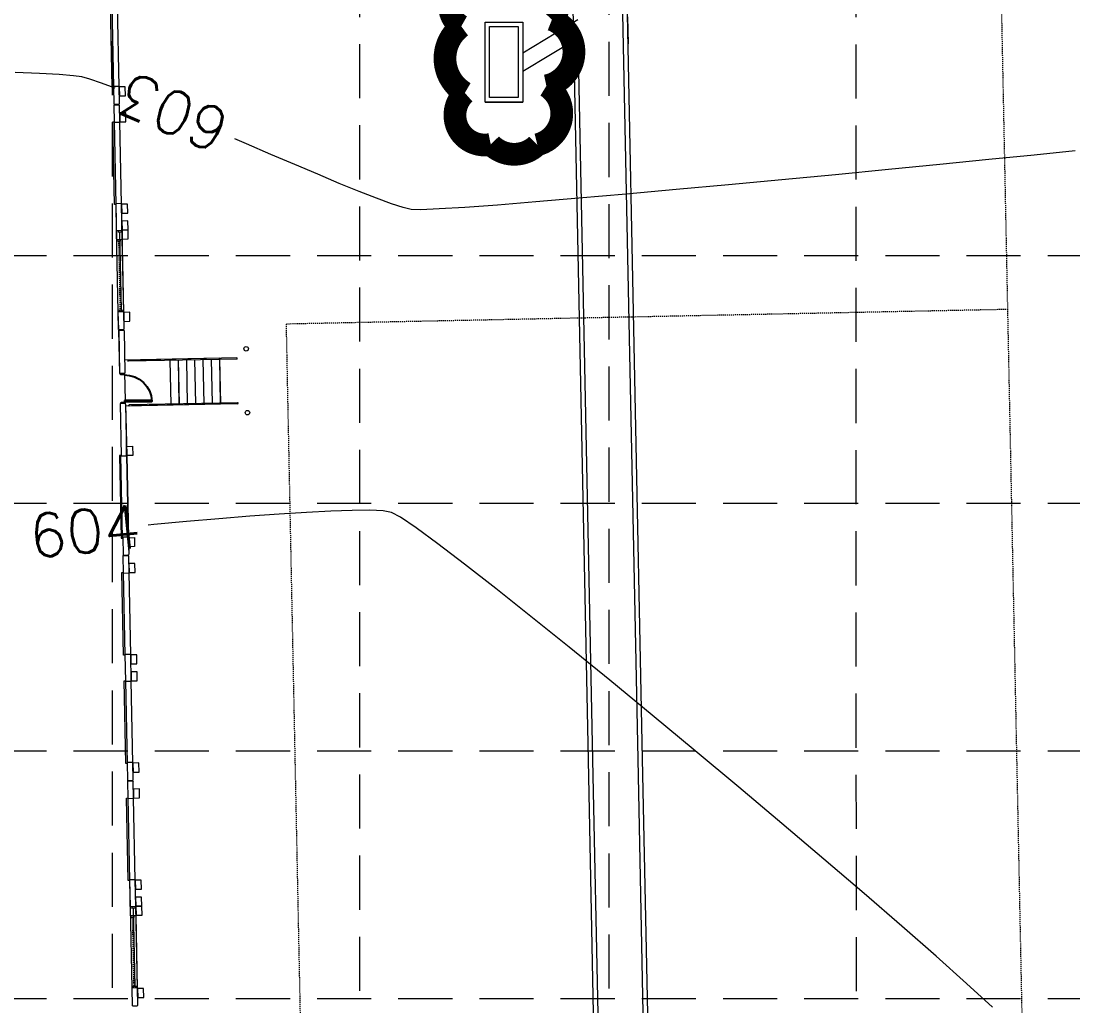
# Model space of a CAD drawing. Extents: x 2140663 to 2528301, y 336313 to 7007653.
# Drawn here: x 2528015.1 to 2528131.7, y 7007047.1 to 7007156.3 of the extents above; entities that cross this region are included whole.
import ezdxf

# ---------------------------------------------------------------- set-up
doc = ezdxf.new("R2010")
doc.units = 0
doc.header["$MEASUREMENT"] = 0
for name, pattern in [('HIDDEN', [0.375, 0.25, -0.125]), ('xdrc002ar$0$HIDDEN2', [0.1875, 0.125, -0.0625]), ('xdrc002pt$0$HIDDEN2', [0.1875, 0.125, -0.0625])]:
    doc.linetypes.add(name, pattern=pattern)
for name, color, linetype in [('1 EXISTING CONTOURS', 43, 'Continuous'), ('GRID', 254, 'HIDDEN'), ('LEGEND', 7, 'Continuous'), ('xdrc002ar$0$BASE1$0$ADO', 8, 'Continuous'), ('xdrc002ar$0$BASE1$0$AFL', 1, 'Continuous'), ('xdrc002ar$0$BASE1$0$AFLHR', 7, 'Continuous'), ('xdrc002ar$0$BASE1$0$AFLST', 1, 'Continuous'), ('xdrc002ar$0$BASE1$0$awa', 7, 'Continuous'), ('xdrc002ar$0$WINDOWS', 8, 'Continuous'), ('xdrc002ar$0$XR3$0$BASE1$0$ADO', 3, 'Continuous'), ('xdrc002ar$0$XR3$0$BASE1$0$AFL', 1, 'Continuous'), ('xdrc002ar$0$XR3$0$BASE1$0$AFLHR', 2, 'Continuous'), ('xdrc002ar$0$XR3$0$BASE1$0$AFLST', 2, 'Continuous'), ('xdrc002ar$0$XR3$0$BASE1$0$awa', 4, 'Continuous'), ('xdrc002ar$0$XR3$0$WINDOWS', 2, 'Continuous'), ('xdrc002pt$0$V-ESMT-ACCS-N', 2, 'xdrc002pt$0$HIDDEN2'), ('xdrc002pt$0$V-ESMT-STRM-N', 2, 'xdrc002pt$0$HIDDEN2'), ('xdrc002STM$0$C-STRM-INLET-N', 5, 'Continuous'), ('xdrc002STM$0$C-STRM-PIPE-N', 5, 'Continuous')]:
    doc.layers.add(name, color=color, linetype=linetype)
doc.styles.add('L200', font='simplex', dxfattribs={"height": 12})

# ---------------------------------------------------------------- blocks, each defined once
blk = doc.blocks.new('xdrc002ar$0$XR3$0$A$C228123AE')
at = {"layer": 'xdrc002ar$0$XR3$0$BASE1$0$ADO', "lineweight": 0}
for points in [[(22.61683327611536, 15.75429074559361), (22.61683327611536, 17.50429074559361), (132.6168332761154, 17.50429074559361), (132.6168332761154, 15.75429074559361)], [(166.6168332761154, 15.75429074559361), (166.6168332761154, 17.50429074559361), (276.6168332761154, 17.50429074559361), (276.6168332761154, 15.75429074559361)]]:
    blk.add_lwpolyline(points, close=True, dxfattribs=at)
at = {"layer": 'xdrc002ar$0$XR3$0$BASE1$0$AFL', "lineweight": 0}
for p, q in [((22.86683327844366, 8.004440076649189), (132.3668332770467, 8.004440076649189)), ((166.866833277978, 8.004440076649189), (276.366833276581, 8.004440076649189))]:
    blk.add_line(p, q, dxfattribs=at)
for points in [[(10.86683327844366, 8.004440078511834), (10.86683327844366, 0.004440078511834145), (22.86683327844366, 0.004440078511834145), (22.86683327844366, 8.004440078511834)], [(132.3668332770467, 8.004440078511834), (132.3668332770467, 0.004440078511834145), (144.3668332770467, 0.004440078511834145), (144.3668332770467, 8.004440078511834)], [(154.866833277978, 8.004440077580512), (154.866833277978, 0.00444007758051157), (166.866833277978, 0.00444007758051157), (166.866833277978, 8.004440077580512)], [(276.366833276581, 8.004440077580512), (276.366833276581, 0.00444007758051157), (288.366833276581, 0.00444007758051157), (288.366833276581, 8.004440077580512)]]:
    blk.add_lwpolyline(points, close=True, dxfattribs=at)
at = {"layer": 'xdrc002ar$0$XR3$0$BASE1$0$awa', "lineweight": 0}
for p, q in [((-0.008166723418980837, 15.25444007758051), (23.61683327611536, 15.25444007664919)), ((-0.008166723418980837, 15.25444007758051), (-0.008166723418980837, 8.754440076649189)), ((23.61683327658102, 8.754440076649189), (23.61683327611536, 15.25444007664919)), ((131.6168332770467, 8.754440078511834), (131.616833276581, 15.25444007851183)), ((131.6168332761154, 15.25444007758051), (167.6168332756497, 15.25444007571787)), ((167.616833276581, 8.754440076649189), (167.6168332756497, 15.25444007851183)), ((275.616833276581, 8.754440077580512), (275.6168332756497, 15.25444007758051)), ((275.6168332761154, 15.25444007664919), (299.241833276581, 15.25444007758051)), ((299.241833276581, 15.25444007758051), (299.241833276581, 8.754440077580512)), ((0.7418332765810192, 8.004440076649189), (-0.008166723418980837, 8.754440076649189)), ((0.7418332765810192, 8.004440076649189), (22.86683327658102, 8.004440076649189)), ((23.61683327658102, 8.754440076649189), (22.86683327658102, 8.004440076649189)), ((131.6168332770467, 8.754440078511834), (132.3668332770467, 8.004440078511834)), ((132.3668332770467, 8.004440078511834), (166.866833277978, 8.004440076649189)), ((166.866833276581, 8.004440076649189), (167.616833276581, 8.754440076649189)), ((276.366833276581, 8.004440077580512), (275.616833276581, 8.754440077580512)), ((276.366833276581, 8.004440077580512), (298.491833276581, 8.004440077580512)), ((299.241833276581, 8.754440077580512), (298.491833276581, 8.004440077580512))]:
    blk.add_line(p, q, dxfattribs=at)
blk = doc.blocks.new('xdrc002ar$0$XR3$0$A$C65600574')
at = {"layer": 'xdrc002ar$0$XR3$0$BASE1$0$awa', "lineweight": 0}
blk.add_line((107.9999999990687, -6.499690967611969), (107.9999999897555, -1.999690865166485), dxfattribs=at)
at = {"layer": 'xdrc002ar$0$XR3$0$WINDOWS', "linetype": 'Continuous', "lineweight": 0}
for p, q in [((9.313225746154785e-09, -1.999690865166485), (2.000000009313226, -1.999690867960453)), ((4.656612873077393e-09, -6.499690865166485), (2.000000004656613, -6.499690867960453)), ((2.000000004656613, -6.49969086702913), (2.000000009313226, -1.999690867960453)), ((2.000000007916242, -4.248930997215211), (105.9999999920838, -4.248931059613824)), ((107.9999999897555, -1.999690865166485), (105.9999999897555, -1.999690867960453)), ((105.9999999944121, -6.49969086702913), (105.9999999897555, -1.999690867960453)), ((107.9999999944121, -6.499690865166485), (105.9999999944121, -6.499690867960453))]:
    blk.add_line(p, q, dxfattribs=at)
blk = doc.blocks.new('xdrc002ar$0$XR3$0$BASE1$0$36D')
at = {"layer": 'xdrc002ar$0$XR3$0$BASE1$0$ADO'}
blk.add_lwpolyline([(-1.75, 1.000444171950221e-11), (0, 1.000444171950221e-11), (0, -35.99999999999), (-1.75, -35.99999999999)], close=True, dxfattribs=at)
blk.add_arc((0, 1.000444171950221e-11), 36, 180, 270, dxfattribs=at)
blk = doc.blocks.new('xdrc002ar$0$BASE1$0$36D')
at = {"layer": 'xdrc002ar$0$BASE1$0$ADO'}
blk.add_lwpolyline([(-1.75, 1.000444171950221e-11), (0, 1.000444171950221e-11), (0, -35.99999999999), (-1.75, -35.99999999999)], close=True, dxfattribs=at)
blk.add_arc((0, 1.000444171950221e-11), 36, 180, 270, dxfattribs=at)
blk = doc.blocks.new('A$C211968B4')
at = {"layer": 'LEGEND', "color": 170, "ltscale": 100, "const_width": 1.261430802800306}
blk.add_lwpolyline([(4.032914736308157, 6.67986492626369, 0.5205670505517462), (4.032914736308157, 6.67986492626369, 0.7651954600696135), (1.179535842966288, 5.243441569618881, 0.4178788784126488), (1.161860283929855, 2.658978256396949, 0.6649002420699669), (4.422610547859222, 2.161206842400134, 0.744833174426672), (8.10029117250815, 1.852431412786245, 0.9756416855879776), (10.39131185039878, 4.219029118306935, 0.5205670505517462), (9.820843972731382, 7.070041866973042, 0.5205670505517462), (7.729127584490925, 6.879974124021828, 0.5402640007904789), (4.032914736308157, 6.67986492626369)], format="xyb", close=True, dxfattribs=at)

msp = doc.modelspace()

# ---------------------------------------------------------------- linework, layer by layer
at = {"layer": '1 EXISTING CONTOURS', "color": 43, "lineweight": 0}
for points, elevation in [([(2528017.180258248, 7007150.51618966), (2528014.484763984, 7007150.631999234)], 603), ([(2528019.357973919, 7007150.398688738), (2528017.180258248, 7007150.51618966)], 603), ([(2528022.765214846, 7007149.914735445), (2528021.876076948, 7007150.162765416)], 603), ([(2528024.056055474, 7007149.461463761), (2528022.765214846, 7007149.914735445)], 603), ([(2528042.817382982, 7007141.556984701), (2528040.120929257, 7007142.719071261)], 603), ([(2528127.444244659, 7007141.4811234), (2528122.401208166, 7007140.97326002)], 603), ([(2528105.40766081, 7007139.305270089), (2528099.460960198, 7007138.736731184)], 603), ([(2528087.755011774, 7007137.644903795), (2528082.199340641, 7007137.142969912)], 603), ([(2528057.4717162, 7007135.658960869), (2528056.182030446, 7007136.080462134)], 603), ([(2528059.440222361, 7007135.419753986), (2528058.359545238, 7007135.446937375)], 603), ([(2528067.942999638, 7007135.941215132), (2528064.3337379, 7007135.677570167)], 603), ([(2528040.48394295, 7007101.421680774), (2528037.042848556, 7007101.142059755)], 604), ([(2528051.843748921, 7007102.079408476), (2528049.482594938, 7007102.000853283)], 604), ([(2528053.78727809, 7007102.086743114), (2528051.843748921, 7007102.079408476)], 604), ([(2528057.190715067, 7007101.315208014), (2528056.185238445, 7007101.854224175)], 604), ([(2528064.294037438, 7007096.114023076), (2528061.323098934, 7007098.38036768)], 604), ([(2528067.764161162, 7007093.401381896), (2528064.294037438, 7007096.114023076)], 604), ([(2528071.655485735, 7007090.307183925), (2528067.764161162, 7007093.401381896)], 604), ([(2528085.076820846, 7007079.382647113), (2528080.389799947, 7007083.233076748)], 604), ([(2528122.818736016, 7007046.980660361), (2528119.955782146, 7007049.603836581)], 604)]:
    msp.add_lwpolyline(points, dxfattribs=dict(at, elevation=elevation))
at = {"layer": '1 EXISTING CONTOURS', "color": 43, "lineweight": 0, "extrusion": (-0.07415565784939031, -0.9972466788156902, 0), "elevation": -7175324.401600935}
msp.add_lwpolyline([(2001440.654582767, 603.0000000000007), (2001439.061256884, 603.0000000000007)], dxfattribs=at)
at = {"layer": '1 EXISTING CONTOURS', "color": 43, "lineweight": 0, "extrusion": (-0.1257414765851822, -0.9920630428889983, 0), "elevation": -7269411.915990759}
msp.add_lwpolyline([(1626867.666750627, 603.0000000000003), (1626866.730152807, 603.0000000000003)], dxfattribs=at)
at = {"layer": '1 EXISTING CONTOURS', "color": 43, "lineweight": 0, "extrusion": (-0.359440133212734, -0.9331681470324692, 0), "elevation": -7447521.982407277}
msp.add_lwpolyline([(-159577.6138977692, 603), (-159579.2118272777, 603)], dxfattribs=at)
at = {"layer": '1 EXISTING CONTOURS', "color": 43, "lineweight": 0, "extrusion": (-0.3963767849380634, -0.9180879284481223, 0), "elevation": -7435229.55862085}
msp.add_lwpolyline([(-456505.5849299436, 603.0000000000007), (-456507.0102076996, 603.0000000000007)], dxfattribs=at)
at = {"layer": '1 EXISTING CONTOURS', "color": 43, "lineweight": 0, "extrusion": (0.3939141477640997, 0.9191472374931469, 0), "elevation": 7436426.63674649}
msp.add_lwpolyline([(436565.7438969165, 603.0000000000007), (436568.6228200751, 603.0000000000007)], dxfattribs=at)
at = {"layer": '1 EXISTING CONTOURS', "color": 43, "lineweight": 0, "extrusion": (0.09893757948807516, -0.995093641505683, 0), "elevation": -6722635.116599875}
msp.add_lwpolyline([(3208988.093416386, 603), (3208982.645049714, 603)], dxfattribs=at)
at = {"layer": '1 EXISTING CONTOURS', "color": 43, "lineweight": 0, "extrusion": (0.1016053447357244, -0.9948247855382045, 0), "elevation": -6714006.76068612}
msp.add_lwpolyline([(3227011.454720621, 603), (3227006.868335479, 603)], dxfattribs=at)
at = {"layer": '1 EXISTING CONTOURS', "color": 43, "lineweight": 0, "extrusion": (-0.3905882658362148, -0.9205654819680448, 0), "elevation": -7437956.494216101}
msp.add_lwpolyline([(-409672.6703951885, 603.0000000000007), (-409675.4356871694, 603.0000000000007)], dxfattribs=at)
at = {"layer": '1 EXISTING CONTOURS', "color": 43, "lineweight": 0, "extrusion": (0.09648972233090419, -0.9953339808750153, 0), "elevation": -6730507.670451822}
msp.add_lwpolyline([(3192432.046379441, 603.0000000000003), (3192426.145378163, 603.0000000000003)], dxfattribs=at)
at = {"layer": '1 EXISTING CONTOURS', "color": 43, "lineweight": 0, "extrusion": (0.0977244520811232, -0.9952135104918162, 0), "elevation": -6726541.983415316}
msp.add_lwpolyline([(3200785.133763779, 603), (3200779.407911816, 603)], dxfattribs=at)
at = {"layer": '1 EXISTING CONTOURS', "color": 43, "lineweight": 0, "extrusion": (0.3853843666488197, 0.922756137851539, 0), "elevation": 7440151.018263359}
msp.add_lwpolyline([(367667.545054059, 603.0000000000007), (367670.1404179474, 603.0000000000007)], dxfattribs=at)
at = {"layer": '1 EXISTING CONTOURS', "color": 43, "lineweight": 0, "extrusion": (0.09370563960633098, -0.9955999463167767, 0), "elevation": -6739409.773146081}
msp.add_lwpolyline([(3173584.10475114, 603.0000000000007), (3173578.160450105, 603.0000000000007)], dxfattribs=at)
at = {"layer": '1 EXISTING CONTOURS', "color": 43, "lineweight": 0, "extrusion": (-0.3775122843468071, -0.9260045762129124, 0), "elevation": -7443012.254414638}
msp.add_lwpolyline([(-304292.1901736949, 603), (-304294.5594072393, 603)], dxfattribs=at)
at = {"layer": '1 EXISTING CONTOURS', "color": 43, "lineweight": 0, "extrusion": (0.09201145726427949, -0.9957579483650151, 0), "elevation": -6744799.966770054}
msp.add_lwpolyline([(3162106.234635617, 603.0000000000003), (3162100.422176231, 603.0000000000003)], dxfattribs=at)
at = {"layer": '1 EXISTING CONTOURS', "color": 43, "lineweight": 0, "extrusion": (-0.3654368730063218, -0.9308361251301764, 0), "elevation": -7446340.30675472}
msp.add_lwpolyline([(-207461.6262920927, 603), (-207463.7133745924, 603)], dxfattribs=at)
at = {"layer": '1 EXISTING CONTOURS', "color": 43, "lineweight": 0, "extrusion": (-0.3458876737225299, -0.9382759280546511, 0), "elevation": -7449050.580743214}
msp.add_lwpolyline([(-51667.73795933975, 603), (-51669.48725286173, 603)], dxfattribs=at)
at = {"layer": '1 EXISTING CONTOURS', "color": 43, "lineweight": 0, "extrusion": (0.08414274717224787, -0.9964537109661981, 0), "elevation": -6769568.010652109}
msp.add_lwpolyline([(3108711.41638015, 603.0000000000007), (3108706.613303938, 603.0000000000007)], dxfattribs=at)
at = {"layer": '1 EXISTING CONTOURS', "color": 43, "lineweight": 0, "extrusion": (0.08744607903935955, -0.9961692543241044, 0), "elevation": -6759223.706837533}
msp.add_lwpolyline([(3131144.427830988, 603.0000000000007), (3131139.185999571, 603.0000000000007)], dxfattribs=at)
at = {"layer": '1 EXISTING CONTOURS', "color": 43, "lineweight": 0, "extrusion": (-0.232279469223607, -0.9726490878920309, 0), "elevation": -7402699.955121029}
msp.add_lwpolyline([(831299.9551569645, 603.0000000000007), (831299.0423621545, 603.0000000000007)], dxfattribs=at)
at = {"layer": '1 EXISTING CONTOURS', "color": 43, "lineweight": 0, "extrusion": (0.03968412809935803, -0.9992122747329487, 0), "elevation": -6901291.887465621}
msp.add_lwpolyline([(2804142.110455417, 603), (2804140.083531757, 603)], dxfattribs=at)
at = {"layer": '1 EXISTING CONTOURS', "color": 43, "lineweight": 0, "extrusion": (0.06172580463148541, -0.9980931444722962, 0), "elevation": -6837727.277009893}
msp.add_lwpolyline([(2955764.768148728, 603.0000000000003), (2955761.894480519, 603.0000000000003)], dxfattribs=at)
at = {"layer": '1 EXISTING CONTOURS', "color": 43, "lineweight": 0, "extrusion": (0.07959354793602103, -0.9968274008708611, 0), "elevation": -6783687.210823615}
msp.add_lwpolyline([(3077774.469345026, 603), (3077770.207276596, 603)], dxfattribs=at)
at = {"layer": '1 EXISTING CONTOURS', "color": 43, "lineweight": 0, "extrusion": (0.07401416411649524, -0.9972571902524127, 0), "elevation": -6800771.472327359}
msp.add_lwpolyline([(3039734.573124931, 604.0000000000007), (3039731.304466505, 604.0000000000007)], dxfattribs=at)
at = {"layer": '1 EXISTING CONTOURS', "color": 43, "lineweight": 0, "extrusion": (0.06473181486334345, -0.9979026967317496, 0), "elevation": -6828760.786808268}
msp.add_lwpolyline([(2976327.102429065, 604.0000000000003), (2976324.076847546, 604.0000000000003)], dxfattribs=at)
at = {"layer": '1 EXISTING CONTOURS', "color": 43, "lineweight": 0, "extrusion": (0.05191830823209229, -0.9986513351867695, 0), "elevation": -6866399.71667867}
msp.add_lwpolyline([(2888436.872705668, 604), (2888434.149309808, 604)], dxfattribs=at)
at = {"layer": '1 EXISTING CONTOURS', "color": 43, "lineweight": 0, "extrusion": (-0.04920754095558415, -0.9987885751815069, 0), "elevation": -7123012.819644925}
msp.add_lwpolyline([(2180190.445891926, 604.0000000000007), (2180188.977264325, 604.0000000000007)], dxfattribs=at)
at = {"layer": '1 EXISTING CONTOURS', "color": 43, "lineweight": 0, "extrusion": (-0.1696138158351251, -0.9855106054618835, 0), "elevation": -7334366.447113435}
msp.add_lwpolyline([(1302924.898315657, 604), (1302923.95351417, 604)], dxfattribs=at)
at = {"layer": '1 EXISTING CONTOURS', "color": 43, "lineweight": 0, "extrusion": (0.09388713203088804, -0.9955828476018531, 0), "elevation": -6738799.599913689}
msp.add_lwpolyline([(3174739.729656615, 604), (3174739.072380445, 604)], dxfattribs=at)
at = {"layer": '1 EXISTING CONTOURS', "color": 43, "lineweight": 0, "extrusion": (0.0905797128972773, -0.995889208502355, 0), "elevation": -6749307.555838868}
msp.add_lwpolyline([(3152342.442582714, 604.0000000000007), (3152338.800883155, 604.0000000000007)], dxfattribs=at)
at = {"layer": '1 EXISTING CONTOURS', "color": 43, "lineweight": 0, "extrusion": (0.08637129261283205, -0.9962630173866681, 0), "elevation": -6762565.89975807}
msp.add_lwpolyline([(3123802.195482125, 604), (3123798.618675875, 604)], dxfattribs=at)
at = {"layer": '1 EXISTING CONTOURS', "color": 43, "lineweight": 0, "extrusion": (-0.5614224365157059, -0.8275293636945873, 0), "elevation": -7217890.120379901}
msp.add_lwpolyline([(-1841900.233909818, 604.0000000000003), (-1841902.334880525, 604.0000000000003)], dxfattribs=at)
at = {"layer": '1 EXISTING CONTOURS', "color": 43, "lineweight": 0, "extrusion": (-0.5913368716092572, -0.806424642651362, 0), "elevation": -7145632.681448629}
msp.add_lwpolyline([(-2104864.686224129, 604.0000000000007), (-2104867.654596854, 604.0000000000007)], dxfattribs=at)
at = {"layer": '1 EXISTING CONTOURS', "color": 43, "lineweight": 0, "extrusion": (-0.6273135784501997, -0.7787667650150494, 0), "elevation": -7042782.72747521}
msp.add_lwpolyline([(-2426859.272758543, 604), (-2426864.710254392, 604)], dxfattribs=at)
at = {"layer": '1 EXISTING CONTOURS', "color": 43, "lineweight": 0, "extrusion": (-0.6313217930020637, -0.7755209821021345, 0), "elevation": -7030172.315128936}
msp.add_lwpolyline([(-2463144.963689908, 604.0000000000003), (-2463150.765948343, 604.0000000000003)], dxfattribs=at)
at = {"layer": '1 EXISTING CONTOURS', "color": 43, "lineweight": 0, "extrusion": (-0.6379191511463541, -0.7701033415073039, 0), "elevation": -7008889.133014796}
msp.add_lwpolyline([(-2523057.13841415, 604), (-2523063.366518883, 604)], dxfattribs=at)
at = {"layer": '1 EXISTING CONTOURS', "color": 43, "lineweight": 0, "extrusion": (-0.6409269032399737, -0.7676019181211167, 0), "elevation": -6998965.338325086}
msp.add_lwpolyline([(-2550450.218128997, 604), (-2550456.507278553, 604)], dxfattribs=at)
at = {"layer": '1 EXISTING CONTOURS', "color": 43, "lineweight": 0, "extrusion": (-0.6439501180816991, -0.7650674776923706, 0), "elevation": -6988849.306756066}
msp.add_lwpolyline([(-2578035.156799046, 604.0000000000007), (-2578041.405735288, 604.0000000000007)], dxfattribs=at)
at = {"layer": '1 EXISTING CONTOURS', "color": 43, "lineweight": 0, "extrusion": (-0.6471386424276953, -0.7623723351990415, 0), "elevation": -6978025.168520652}
msp.add_lwpolyline([(-2607184.842521071, 604), (-2607190.949993667, 604)], dxfattribs=at)
at = {"layer": '1 EXISTING CONTOURS', "color": 43, "lineweight": 0, "extrusion": (-0.6506674593940563, -0.7593627968801763, 0), "elevation": -6965858.359482383}
msp.add_lwpolyline([(-2639514.048238377, 604.0000000000003), (-2639519.913016123, 604.0000000000003)], dxfattribs=at)
at = {"layer": '1 EXISTING CONTOURS', "color": 43, "lineweight": 0, "extrusion": (0.6547713632744373, 0.7558270052305189, 0), "elevation": 6951457.971365792}
msp.add_lwpolyline([(2677203.691623851, 604), (2677209.212510928, 604)], dxfattribs=at)
at = {"layer": '1 EXISTING CONTOURS', "color": 43, "lineweight": 0, "extrusion": (0.6598045611980508, 0.7514372502226967, 0), "elevation": 6933423.204239743}
msp.add_lwpolyline([(2723564.310992806, 604), (2723569.386856013, 604)], dxfattribs=at)
at = {"layer": '1 EXISTING CONTOURS', "color": 43, "lineweight": 0, "extrusion": (-0.6663612832453067, -0.7456290231688062, 0), "elevation": -6909300.809337099}
msp.add_lwpolyline([(-2784186.952692656, 604), (-2784191.48251293, 604)], dxfattribs=at)
at = {"layer": 'GRID', "color": 253, "linetype": 'HIDDEN', "lineweight": 0, "ltscale": 24}
for p, q in [((2528080.45980197, 7006032.041801908), (2528080.250281271, 7007625.178615601)), ((2528107.768453324, 7006031.75605775), (2528107.707753342, 7007625.178615601)), ((2528025.314863435, 7006032.117452909), (2528025.21406728, 7007624.562990395)), ((2528052.75125109, 7006031.787906426), (2528052.67153935, 7007624.562990395)), ((2527228.947377252, 7007130.328493137), (2528272.331315909, 7007130.328493137)), ((2527228.947377252, 7007102.871021064), (2528272.331315909, 7007102.871021064)), ((2527228.947377252, 7007075.413548996), (2528272.331315909, 7007075.413548996)), ((2527228.947377252, 7007047.956076927), (2528272.331315909, 7007047.956076927))]:
    msp.add_line(p, q, dxfattribs=at)
at = {"layer": 'xdrc002ar$0$BASE1$0$ADO', "lineweight": 0}
for points in [[(2528025.356999649, 7007148.99918468), (2528025.211196415, 7007148.996224689), (2528025.025139897, 7007158.160999359), (2528025.170943131, 7007158.16395935)], [(2528026.635714547, 7007086.012232579), (2528026.489911313, 7007086.009272588), (2528026.303854795, 7007095.174047258), (2528026.449658029, 7007095.177007249)], [(2528026.879279443, 7007074.014709376), (2528026.733476209, 7007074.011749385), (2528026.547419691, 7007083.176524054), (2528026.693222925, 7007083.179484045)]]:
    msp.add_lwpolyline(points, close=True, dxfattribs=at)
at = {"layer": 'xdrc002ar$0$BASE1$0$ADO', "color": 7, "lineweight": 0}
for points in [[(2528025.620860745, 7007136.001912129), (2528025.475057513, 7007135.998952139), (2528025.289000985, 7007145.163726742), (2528025.434804216, 7007145.166686732)], [(2528026.147236566, 7007117.258010183), (2528026.542988196, 7007117.266044443), (2528026.546371042, 7007117.099412176), (2528026.150619411, 7007117.091377917)], [(2528026.211510639, 7007114.091997138), (2528026.607262269, 7007114.100031397), (2528026.610645115, 7007113.933399132), (2528026.214893485, 7007113.925364872)], [(2528026.185796024, 7007108.174323789), (2528026.039992792, 7007108.171363799), (2528026.226049321, 7007099.006589197), (2528026.371852553, 7007099.009549187)], [(2528027.143141436, 7007061.01739265), (2528026.997338204, 7007061.014432659), (2528026.811281675, 7007070.179207263), (2528026.957084907, 7007070.182167253)]]:
    msp.add_lwpolyline(points, close=True, dxfattribs=at)
at = {"layer": 'xdrc002ar$0$BASE1$0$AFL', "color": 7, "lineweight": 0}
for p, q in [((2528026.002264385, 7007149.033121988), (2528025.817053578, 7007158.15623859)), ((2528026.727146645, 7007146.172290952), (2528026.060617583, 7007146.158759568)), ((2528026.060617583, 7007146.158759568), (2528026.080914659, 7007145.158965974)), ((2528026.747443721, 7007145.172497358), (2528026.727146645, 7007146.172290952)), ((2528026.080914659, 7007145.158965974), (2528026.747443721, 7007145.172497358)), ((2528026.266125476, 7007136.035849437), (2528026.080914659, 7007145.158965974)), ((2528026.932654538, 7007136.049380821), (2528026.266125476, 7007136.035849437)), ((2528026.266125476, 7007136.035849437), (2528026.286422553, 7007135.036055845)), ((2528026.952951614, 7007135.049587229), (2528026.932654538, 7007136.049380821)), ((2528026.286422553, 7007135.036055845), (2528026.952951614, 7007135.049587229)), ((2528026.991008631, 7007133.174974241), (2528026.32447957, 7007133.161442858)), ((2528026.32447957, 7007133.161442858), (2528026.344776646, 7007132.161649264)), ((2528027.011305708, 7007132.175180648), (2528026.991008631, 7007133.174974241)), ((2528026.344776646, 7007132.161649264), (2528027.011305708, 7007132.175180648)), ((2528026.509690387, 7007124.038326321), (2528026.344776646, 7007132.161649264)), ((2528027.176219449, 7007124.051857705), (2528026.509690387, 7007124.038326321)), ((2528026.509690387, 7007124.038326321), (2528026.529987463, 7007123.038532728)), ((2528027.196516525, 7007123.052064112), (2528027.176219449, 7007124.051857705)), ((2528026.529987463, 7007123.038532728), (2528027.196516525, 7007123.052064112)), ((2528026.811609391, 7007109.166396624), (2528027.478138452, 7007109.179928008)), ((2528026.831906467, 7007108.166603031), (2528026.811609391, 7007109.166396624)), ((2528027.478138452, 7007109.179928008), (2528027.498435528, 7007108.180134415)), ((2528027.498435528, 7007108.180134415), (2528026.831906467, 7007108.166603031)), ((2528026.831906467, 7007108.166603031), (2528027.017117284, 7007099.043486496)), ((2528027.017117284, 7007099.043486496), (2528027.683646346, 7007099.057017879)), ((2528027.03741436, 7007098.043692902), (2528027.017117284, 7007099.043486496)), ((2528027.683646346, 7007099.057017879), (2528027.703943422, 7007098.057224286)), ((2528027.703943422, 7007098.057224286), (2528027.03741436, 7007098.043692902)), ((2528027.280979283, 7007086.046169887), (2528027.095768476, 7007095.169286489)), ((2528027.524544179, 7007074.048646684), (2528027.339333373, 7007083.171763286)), ((2528028.249427336, 7007071.187771472), (2528027.582898274, 7007071.174240089)), ((2528027.582898274, 7007071.174240089), (2528027.60319535, 7007070.174446496)), ((2528028.269724412, 7007070.18797788), (2528028.249427336, 7007071.187771472)), ((2528027.60319535, 7007070.174446496), (2528028.269724412, 7007070.18797788)), ((2528027.788406167, 7007061.051329958), (2528027.60319535, 7007070.174446496)), ((2528028.454935229, 7007061.064861342), (2528027.788406167, 7007061.051329958)), ((2528027.788406167, 7007061.051329958), (2528027.808703243, 7007060.051536365)), ((2528028.475232305, 7007060.065067749), (2528028.454935229, 7007061.064861342)), ((2528027.808703243, 7007060.051536365), (2528028.475232305, 7007060.065067749)), ((2528028.513289322, 7007058.190454763), (2528027.84676026, 7007058.176923379)), ((2528027.84676026, 7007058.176923379), (2528027.867057336, 7007057.177129786)), ((2528028.533586398, 7007057.19066117), (2528028.513289322, 7007058.190454763)), ((2528027.867057336, 7007057.177129786), (2528028.533586398, 7007057.19066117)), ((2528028.69850014, 7007049.067338225), (2528028.031971078, 7007049.053806841)), ((2528028.031971078, 7007049.053806841), (2528028.052268154, 7007048.054013249)), ((2528028.718797216, 7007048.067544633), (2528028.69850014, 7007049.067338225)), ((2528028.052268154, 7007048.054013249), (2528028.718797216, 7007048.067544633))]:
    msp.add_line(p, q, dxfattribs=at)
for points in [[(2528026.022561459, 7007148.033328388), (2528026.689090526, 7007148.046859771), (2528026.668793452, 7007149.046653371), (2528026.002264385, 7007149.033121988)], [(2528027.095768476, 7007095.169286489), (2528027.762297543, 7007095.182817873), (2528027.742000469, 7007096.182611473), (2528027.075471402, 7007096.16908009)], [(2528027.301276357, 7007085.046376287), (2528027.967805424, 7007085.05990767), (2528027.94750835, 7007086.05970127), (2528027.280979283, 7007086.046169887)], [(2528027.339333372, 7007083.171763286), (2528028.005862439, 7007083.185294669), (2528027.985565364, 7007084.185088269), (2528027.319036298, 7007084.171556886)], [(2528027.544841254, 7007073.048853084), (2528028.211370321, 7007073.062384467), (2528028.191073246, 7007074.062178067), (2528027.524544179, 7007074.048646684)]]:
    msp.add_lwpolyline(points, close=True, dxfattribs=at)
at = {"layer": 'xdrc002ar$0$BASE1$0$AFLHR', "color": 7, "lineweight": 0}
for p, q in [((2528037.115366186, 7007118.939310341), (2528026.617533459, 7007118.726191045)), ((2528039.034174375, 7007118.85323887), (2528027.012649185, 7007118.609186688)), ((2528039.03163724, 7007118.97821307), (2528027.262977135, 7007118.739294368)), ((2528037.218542988, 7007113.857026242), (2528026.720710262, 7007113.643906945)), ((2528039.132276908, 7007114.020903171), (2528027.110748766, 7007113.776850928)), ((2528039.134814043, 7007113.895928971), (2528027.366153937, 7007113.657010269))]:
    msp.add_line(p, q, dxfattribs=at)
for centre, start, end in [((2528039.032905807, 7007118.915725971), 271.1630171137709, 91.16301711377088), ((2528027.011380618, 7007118.671673788), 91.16301711377088, 271.1630171137709), ((2528027.112020286, 7007113.714363888), 91.16301711377088, 271.1630171137709), ((2528039.133545475, 7007113.958416072), 271.1630171137709, 91.16301711377088)]:
    msp.add_arc(centre, 0.06249997500000001, start, end, dxfattribs=at)
at = {"layer": 'xdrc002ar$0$BASE1$0$AFLST', "color": 7, "lineweight": 0}
for p, q in [((2528037.117903321, 7007118.814336142), (2528037.216005854, 7007113.982000442)), ((2528031.619038559, 7007118.702702224), (2528031.717141093, 7007113.870366525)), ((2528032.53551602, 7007118.721307877), (2528032.633618553, 7007113.888972177)), ((2528033.451993479, 7007118.73991353), (2528033.550096013, 7007113.90757783)), ((2528034.36847094, 7007118.758519183), (2528034.466573473, 7007113.926183484)), ((2528035.2849484, 7007118.777124835), (2528035.383050933, 7007113.944789136)), ((2528036.20142586, 7007118.795730488), (2528036.299528394, 7007113.963394789)), ((2528026.708447445, 7007114.247948908), (2528026.645864794, 7007117.33064582)), ((2528026.716058848, 7007113.873026311), (2528026.711407436, 7007114.102145677))]:
    msp.add_line(p, q, dxfattribs=at)
for centre in [(2528040.076314954, 7007119.999627), (2528040.220085908, 7007112.917755715)]:
    msp.add_circle(centre, 0.2499999000000001, dxfattribs=at)
at = {"layer": 'xdrc002ar$0$BASE1$0$awa', "lineweight": 0}
for p, q in [((2528025.938508717, 7007149.094340521), (2528025.396953851, 7007149.083346272)), ((2528025.436913717, 7007147.115002622), (2528025.396953851, 7007149.083346272)), ((2528025.938508717, 7007149.094340521), (2528026.002264385, 7007149.033121988)), ((2528026.039687116, 7007147.189752538), (2528026.002264385, 7007149.033121988)), ((2528025.436913717, 7007147.115002622), (2528025.978468583, 7007147.12599687)), ((2528026.039687116, 7007147.189752538), (2528025.978468583, 7007147.12599687)), ((2528026.453035211, 7007097.062880225), (2528026.994590078, 7007097.073874474)), ((2528026.492995076, 7007095.094536574), (2528026.453035211, 7007097.062880225)), ((2528026.994590078, 7007097.073874474), (2528027.058345745, 7007097.01265594)), ((2528027.095768476, 7007095.169286489), (2528027.058345745, 7007097.01265594)), ((2528027.034549943, 7007095.105530823), (2528026.492995076, 7007095.094536574)), ((2528027.095768476, 7007095.169286489), (2528027.034549943, 7007095.105530823)), ((2528027.217223615, 7007086.10738842), (2528026.675668749, 7007086.096394171)), ((2528026.736559973, 7007083.09701337), (2528026.675668749, 7007086.096394171)), ((2528027.280979283, 7007086.046169887), (2528027.217223615, 7007086.10738842)), ((2528027.339333372, 7007083.171763286), (2528027.280979283, 7007086.046169887)), ((2528027.278114839, 7007083.108007619), (2528026.736559973, 7007083.09701337)), ((2528027.278114839, 7007083.108007619), (2528027.339333372, 7007083.171763286)), ((2528027.460788512, 7007074.109865217), (2528026.919233645, 7007074.098870968)), ((2528026.959193511, 7007072.130527318), (2528026.919233645, 7007074.098870968)), ((2528027.460788512, 7007074.109865217), (2528027.524544179, 7007074.048646684)), ((2528027.56196691, 7007072.205277233), (2528027.524544179, 7007074.048646684)), ((2528027.56196691, 7007072.205277233), (2528027.500748378, 7007072.141521566)), ((2528026.959193511, 7007072.130527318), (2528027.500748378, 7007072.141521566))]:
    msp.add_line(p, q, dxfattribs=at)
at = {"layer": 'xdrc002ar$0$BASE1$0$awa', "color": 7, "lineweight": 0}
for p, q in [((2528025.438181396, 7007147.052559694), (2528025.979736259, 7007147.063553943)), ((2528025.478141264, 7007145.084216058), (2528025.438181396, 7007147.052559694)), ((2528025.979736259, 7007147.063553943), (2528026.043491926, 7007147.002335412)), ((2528026.080914659, 7007145.158965974), (2528026.043491926, 7007147.002335412)), ((2528026.019696127, 7007145.095210307), (2528025.478141264, 7007145.084216058)), ((2528026.080914659, 7007145.158965974), (2528026.019696127, 7007145.095210307)), ((2528026.20236981, 7007136.097067971), (2528025.660814947, 7007136.086073721)), ((2528025.74200325, 7007132.086899349), (2528025.660814947, 7007136.086073721)), ((2528026.266125476, 7007136.035849437), (2528026.20236981, 7007136.097067971)), ((2528026.344776646, 7007132.161649264), (2528026.266125476, 7007136.035849437)), ((2528026.283558114, 7007132.097893598), (2528025.74200325, 7007132.086899349)), ((2528026.283532366, 7007132.097893076), (2528025.90860976, 7007132.09028167)), ((2528026.283558114, 7007132.097893598), (2528026.344776646, 7007132.161649264)), ((2528026.44593472, 7007124.099544854), (2528025.904379858, 7007124.088550605)), ((2528025.944339726, 7007122.120206968), (2528025.904379858, 7007124.088550605)), ((2528026.44593472, 7007124.099544854), (2528026.509690387, 7007124.038326321)), ((2528026.547113121, 7007122.194956884), (2528026.509690387, 7007124.038326321)), ((2528025.944339726, 7007122.120206968), (2528026.485894589, 7007122.131201217)), ((2528025.945608293, 7007122.057719869), (2528026.487163156, 7007122.068714118)), ((2528025.945608293, 7007122.057719869), (2528026.0430914, 7007117.255895904)), ((2528026.547113121, 7007122.194956884), (2528026.485894589, 7007122.131201217)), ((2528026.550918823, 7007122.007495585), (2528026.487163156, 7007122.068714118)), ((2528026.550918823, 7007122.007495586), (2528026.645864794, 7007117.33064582)), ((2528026.584646262, 7007117.266890154), (2528026.0430914, 7007117.255895904)), ((2528026.645864794, 7007117.33064582), (2528026.584646262, 7007117.266890154)), ((2528026.652303182, 7007113.934244843), (2528026.110748319, 7007113.923250594)), ((2528026.110748319, 7007113.923250594), (2528026.229133071, 7007108.091853116)), ((2528026.716058848, 7007113.873026311), (2528026.652303182, 7007113.934244843)), ((2528026.716058848, 7007113.873026312), (2528026.831906467, 7007108.166603031)), ((2528026.770687934, 7007108.102847366), (2528026.229133071, 7007108.091853116)), ((2528026.831906467, 7007108.166603031), (2528026.770687934, 7007108.102847366)), ((2528026.953361617, 7007099.104705027), (2528026.411806754, 7007099.093710778)), ((2528026.411806754, 7007099.093710778), (2528026.451766623, 7007097.125367141)), ((2528027.017117284, 7007099.043486496), (2528026.953361617, 7007099.104705027)), ((2528027.017117284, 7007099.043486496), (2528027.054540018, 7007097.200117058)), ((2528026.451766623, 7007097.125367141), (2528026.993321485, 7007097.13636139)), ((2528026.993321485, 7007097.13636139), (2528027.054540018, 7007097.200117058)), ((2528026.960462087, 7007072.068040214), (2528027.502016949, 7007072.079034464)), ((2528027.000421955, 7007070.099696579), (2528026.960462087, 7007072.068040214)), ((2528027.502016949, 7007072.079034464), (2528027.565772616, 7007072.017815934)), ((2528027.60319535, 7007070.174446496), (2528027.565772616, 7007072.017815934)), ((2528027.541976818, 7007070.110690828), (2528027.000421955, 7007070.099696579)), ((2528027.60319535, 7007070.174446496), (2528027.541976818, 7007070.110690828)), ((2528027.724650501, 7007061.112548491), (2528027.183095638, 7007061.101554242)), ((2528027.264283941, 7007057.10237987), (2528027.183095638, 7007061.101554242)), ((2528027.788406167, 7007061.051329958), (2528027.724650501, 7007061.112548491)), ((2528027.867057336, 7007057.177129786), (2528027.788406167, 7007061.051329958)), ((2528027.805838804, 7007057.11337412), (2528027.264283941, 7007057.10237987)), ((2528027.805813056, 7007057.113373596), (2528027.430890451, 7007057.105762191)), ((2528027.805838804, 7007057.11337412), (2528027.867057336, 7007057.177129786)), ((2528027.968215411, 7007049.115025375), (2528027.426660548, 7007049.104031125)), ((2528027.466620416, 7007047.135687489), (2528027.426660548, 7007049.104031125)), ((2528027.968215411, 7007049.115025375), (2528028.031971078, 7007049.053806841)), ((2528028.069393812, 7007047.210437405), (2528028.031971078, 7007049.053806841)), ((2528027.466620416, 7007047.135687489), (2528028.008175279, 7007047.146681739)), ((2528028.069393812, 7007047.210437405), (2528028.008175279, 7007047.146681739))]:
    msp.add_line(p, q, dxfattribs=at)
at = {"layer": 'xdrc002ar$0$WINDOWS', "color": 7, "linetype": 'Continuous', "lineweight": 0}
for p, q in [((2528025.741965021, 7007132.086898976), (2528025.745347867, 7007131.920266711)), ((2528026.120270465, 7007131.927878114), (2528025.745347867, 7007131.920266711)), ((2528026.116887619, 7007132.094510381), (2528026.120270465, 7007131.927878114)), ((2528026.27588138, 7007124.262793902), (2528025.900958782, 7007124.255182499)), ((2528025.904341627, 7007124.088550232), (2528025.900958782, 7007124.255182499)), ((2528026.279264226, 7007124.096161637), (2528026.27588138, 7007124.262793902)), ((2528027.264245711, 7007057.102379497), (2528027.267628558, 7007056.935747231)), ((2528027.63916831, 7007057.109990901), (2528027.642551156, 7007056.943358636)), ((2528028.031971078, 7007049.053806841), (2528027.867057336, 7007057.177129786)), ((2528027.642551156, 7007056.943358636), (2528027.267628558, 7007056.935747231)), ((2528027.798162071, 7007049.278274423), (2528027.423239473, 7007049.27066302)), ((2528027.426622318, 7007049.104030754), (2528027.423239473, 7007049.27066302)), ((2528027.801544916, 7007049.111642157), (2528027.798162071, 7007049.278274423))]:
    msp.add_line(p, q, dxfattribs=at)
at = {"layer": 'xdrc002ar$0$WINDOWS', "color": 7, "linetype": 'xdrc002ar$0$HIDDEN2', "lineweight": 0}
for p, q in [((2528025.932745856, 7007131.924071128), (2528026.088356777, 7007124.258986915)), ((2528027.455026547, 7007056.939551648), (2528027.610637467, 7007049.274467437))]:
    msp.add_line(p, q, dxfattribs=at)
at = {"layer": 'xdrc002ar$0$XR3$0$BASE1$0$ADO', "color": 7, "lineweight": 0}
for points in [[(2528025.618868151, 7007136.001728697), (2528025.473064918, 7007135.998768747), (2528025.287010988, 7007145.163543403), (2528025.43281422, 7007145.166503353)], [(2528026.145238657, 7007117.257826602), (2528026.54099029, 7007117.265860748), (2528026.544373089, 7007117.099228482), (2528026.148621456, 7007117.091194335)], [(2528026.209511833, 7007114.091813538), (2528026.605263466, 7007114.099847685), (2528026.608646265, 7007113.933215418), (2528026.212894632, 7007113.925181272)], [(2528026.183795541, 7007108.174140196), (2528026.037992307, 7007108.171180247), (2528026.224046238, 7007099.006405592), (2528026.369849471, 7007099.009365541)], [(2528027.141127584, 7007061.017208786), (2528026.99532435, 7007061.014248838), (2528026.80927042, 7007070.179023492), (2528026.955073653, 7007070.181983441)]]:
    msp.add_lwpolyline(points, close=True, dxfattribs=at)
at = {"layer": 'xdrc002ar$0$XR3$0$BASE1$0$AFL', "color": 7, "lineweight": 0}
for p, q in [((2528026.264132892, 7007136.035665823), (2528026.078924662, 7007145.15878241)), ((2528026.507694401, 7007124.038142636), (2528026.322486171, 7007133.161259226)), ((2528026.829905981, 7007108.166419255), (2528027.015114212, 7007099.043302667)), ((2528027.786392325, 7007061.051145912), (2528027.601184093, 7007070.174262501))]:
    msp.add_line(p, q, dxfattribs=at)
for points in [[(2528026.078924662, 7007145.15878241), (2528026.745453727, 7007145.172313606), (2528026.725156934, 7007146.172107205), (2528026.058627869, 7007146.15857601)], [(2528026.284429684, 7007135.035872224), (2528026.950958751, 7007135.049403419), (2528026.930661958, 7007136.049197017), (2528026.264132892, 7007136.035665823)], [(2528026.32248617, 7007133.161259226), (2528026.989015236, 7007133.174790421), (2528026.968718444, 7007134.17458402), (2528026.302189378, 7007134.161052825)], [(2528026.527991194, 7007123.038349037), (2528027.19452026, 7007123.051880233), (2528027.174223467, 7007124.051673831), (2528026.507694401, 7007124.038142636)], [(2528026.809609189, 7007109.166212854), (2528027.476138255, 7007109.179744049), (2528027.496435047, 7007108.17995045), (2528026.829905981, 7007108.166419255)], [(2528027.015114212, 7007099.043302667), (2528027.681643278, 7007099.05683386), (2528027.70194007, 7007098.057040263), (2528027.035411004, 7007098.043509068)], [(2528027.601184093, 7007070.174262501), (2528028.267713159, 7007070.187793696), (2528028.247416367, 7007071.187587296), (2528027.580887301, 7007071.1740561)], [(2528027.806689117, 7007060.051352313), (2528028.473218183, 7007060.064883508), (2528028.45292139, 7007061.064677107), (2528027.786392324, 7007061.051145912)], [(2528027.844745602, 7007058.176739316), (2528028.511274668, 7007058.19027051), (2528028.490977876, 7007059.190064109), (2528027.82444881, 7007059.176532914)], [(2528028.050250626, 7007048.053829128), (2528028.716779692, 7007048.067360323), (2528028.696482899, 7007049.06715392), (2528028.029953833, 7007049.053622726)]]:
    msp.add_lwpolyline(points, close=True, dxfattribs=at)
at = {"layer": 'xdrc002ar$0$XR3$0$BASE1$0$AFLHR', "color": 7, "lineweight": 0}
for p, q in [((2528037.113368755, 7007118.93912365), (2528026.615535968, 7007118.726007329)), ((2528039.032176918, 7007118.853051635), (2528027.01065166, 7007118.609002861)), ((2528039.02963982, 7007118.978025835), (2528027.260979647, 7007118.73911047)), ((2528037.216544117, 7007113.856839523), (2528026.718711329, 7007113.643723201)), ((2528039.130278082, 7007114.020715907), (2528027.108749871, 7007113.776667072)), ((2528039.132815181, 7007113.895741708), (2528027.364155008, 7007113.656826342))]:
    msp.add_line(p, q, dxfattribs=at)
for centre, start, end in [((2528039.030908369, 7007118.915538735), 271.1630006841799, 91.1630006841799), ((2528027.009383111, 7007118.67148996), 91.1630006841799, 271.1630006841799), ((2528027.110021373, 7007113.714180034), 91.1630006841799, 271.1630006841799), ((2528039.131546631, 7007113.958228808), 271.1630006841799, 91.1630006841799)]:
    msp.add_arc(centre, 0.062499975, start, end, dxfattribs=at)
at = {"layer": 'xdrc002ar$0$XR3$0$BASE1$0$AFLST', "color": 7, "lineweight": 0}
for p, q in [((2528037.115905853, 7007118.814149449), (2528037.214007017, 7007113.981813722)), ((2528031.617041061, 7007118.70251709), (2528031.715142224, 7007113.870181364)), ((2528032.533518526, 7007118.721122485), (2528032.63161969, 7007113.888786757)), ((2528033.449995992, 7007118.739727877), (2528033.548097155, 7007113.90739215)), ((2528034.366473457, 7007118.75833327), (2528034.464574621, 7007113.925997543)), ((2528035.282950922, 7007118.776938663), (2528035.381052086, 7007113.944602936)), ((2528036.199428388, 7007118.795544056), (2528036.297529552, 7007113.96320833)), ((2528026.706448684, 7007114.247765167), (2528026.643866907, 7007117.330462098)), ((2528026.714059981, 7007113.872842568), (2528026.709408632, 7007114.101961934))]:
    msp.add_line(p, q, dxfattribs=at)
for centre in [(2528040.074317823, 7007119.999439468), (2528040.218086769, 7007112.917568143)]:
    msp.add_circle(centre, 0.2499999, dxfattribs=at)
at = {"layer": 'xdrc002ar$0$XR3$0$BASE1$0$awa', "color": 7, "lineweight": 0}
for p, q in [((2528025.436191935, 7007147.052376313), (2528025.977746801, 7007147.063370409)), ((2528025.476151245, 7007145.084032666), (2528025.436191935, 7007147.052376313)), ((2528025.977746801, 7007147.063370409), (2528026.04150245, 7007147.002151859)), ((2528026.078924662, 7007145.15878241), (2528026.04150245, 7007147.002151859)), ((2528026.017706111, 7007145.095026761), (2528025.476151245, 7007145.084032666)), ((2528026.078924662, 7007145.15878241), (2528026.017706111, 7007145.095026761)), ((2528026.200377243, 7007136.096884374), (2528025.658822377, 7007136.085890277)), ((2528025.719712754, 7007133.08650948), (2528025.658822377, 7007136.085890277)), ((2528026.264132892, 7007136.035665822), (2528026.200377243, 7007136.096884374)), ((2528026.32248617, 7007133.161259226), (2528026.264132892, 7007136.035665823)), ((2528026.26126762, 7007133.097503576), (2528025.719712754, 7007133.08650948)), ((2528026.26126762, 7007133.097503576), (2528026.32248617, 7007133.161259226)), ((2528026.443938752, 7007124.099361187), (2528025.902383886, 7007124.088367091)), ((2528025.942343196, 7007122.120023443), (2528025.902383886, 7007124.088367091)), ((2528026.443938752, 7007124.099361187), (2528026.507694401, 7007124.038142636)), ((2528026.545116612, 7007122.194773188), (2528026.507694401, 7007124.038142636)), ((2528025.942343196, 7007122.120023443), (2528026.483898062, 7007122.131017539)), ((2528025.943611745, 7007122.057536344), (2528026.485166612, 7007122.068530439)), ((2528025.943611745, 7007122.057536344), (2528026.041093491, 7007117.255712353)), ((2528026.545116612, 7007122.194773188), (2528026.483898062, 7007122.131017539)), ((2528026.548922261, 7007122.00731189), (2528026.485166612, 7007122.068530439)), ((2528026.548922261, 7007122.00731189), (2528026.643866907, 7007117.330462098)), ((2528026.582648357, 7007117.266706448), (2528026.041093491, 7007117.255712353)), ((2528026.643866907, 7007117.330462098), (2528026.582648357, 7007117.266706448)), ((2528026.650304331, 7007113.934061118), (2528026.108749466, 7007113.923067022)), ((2528026.108749465, 7007113.923067022), (2528026.227132565, 7007108.091669511)), ((2528026.714059981, 7007113.872842568), (2528026.650304331, 7007113.934061118)), ((2528026.714059981, 7007113.872842568), (2528026.829905981, 7007108.166419255)), ((2528026.768687431, 7007108.102663606), (2528026.227132564, 7007108.091669511)), ((2528026.829905981, 7007108.166419256), (2528026.768687431, 7007108.102663606)), ((2528026.951358562, 7007099.104521217), (2528026.409803696, 7007099.093527121)), ((2528026.409803696, 7007099.093527121), (2528026.449763007, 7007097.125183473)), ((2528027.015114212, 7007099.043302667), (2528026.951358562, 7007099.104521217)), ((2528027.015114212, 7007099.043302667), (2528027.052536423, 7007097.199933219)), ((2528026.449763007, 7007097.125183473), (2528026.991317872, 7007097.13617757)), ((2528026.991317872, 7007097.13617757), (2528027.052536423, 7007097.199933219)), ((2528026.958451367, 7007072.067856403), (2528027.500006233, 7007072.078850499)), ((2528026.998410677, 7007070.099512756), (2528026.958451367, 7007072.067856403)), ((2528027.500006233, 7007072.078850499), (2528027.563761882, 7007072.017631948)), ((2528027.601184093, 7007070.174262501), (2528027.563761882, 7007072.017631948)), ((2528027.539965543, 7007070.110506851), (2528026.998410677, 7007070.099512756)), ((2528027.601184093, 7007070.174262501), (2528027.539965543, 7007070.110506851)), ((2528027.722636675, 7007061.112364463), (2528027.181081809, 7007061.101370366)), ((2528027.241972186, 7007058.101989569), (2528027.181081809, 7007061.101370366)), ((2528027.786392325, 7007061.051145912), (2528027.722636675, 7007061.112364463)), ((2528027.844745602, 7007058.176739316), (2528027.786392325, 7007061.051145912)), ((2528027.783527052, 7007058.112983665), (2528027.844745602, 7007058.176739316)), ((2528027.783527052, 7007058.112983665), (2528027.241972186, 7007058.10198957)), ((2528027.966198184, 7007049.114841277), (2528027.424643318, 7007049.10384718)), ((2528027.464602628, 7007047.135503533), (2528027.424643318, 7007049.10384718)), ((2528027.966198184, 7007049.114841277), (2528028.029953834, 7007049.053622726)), ((2528028.067376045, 7007047.210253279), (2528028.029953834, 7007049.053622726)), ((2528027.464602628, 7007047.135503533), (2528028.006157494, 7007047.146497629)), ((2528028.067376045, 7007047.210253279), (2528028.006157494, 7007047.146497629))]:
    msp.add_line(p, q, dxfattribs=at)
at = {"layer": 'xdrc002ar$0$XR3$0$WINDOWS', "color": 7, "linetype": 'Continuous', "lineweight": 0}
for p, q in [((2528025.902383886, 7007124.088367091), (2528025.719712754, 7007133.08650948)), ((2528028.029953834, 7007049.053622726), (2528027.844745602, 7007058.176739316)), ((2528027.424643318, 7007049.10384718), (2528027.241972186, 7007058.10198957))]:
    msp.add_line(p, q, dxfattribs=at)
at = {"layer": 'xdrc002pt$0$V-ESMT-ACCS-N', "color": 7, "lineweight": 0}
msp.add_line((2528142.323527268, 7006247.687441093), (2528120.687722486, 7007313.340234162), dxfattribs=at)
at = {"layer": 'xdrc002pt$0$V-ESMT-STRM-N', "color": 7, "lineweight": 0}
for p, q in [((2528044.540302898, 7007122.77269759), (2528124.52381974, 7007124.396592133)), ((2528061.615909888, 7006281.728490265), (2528044.540302898, 7007122.77269759))]:
    msp.add_line(p, q, dxfattribs=at)
at = {"layer": 'xdrc002STM$0$C-STRM-INLET-N', "color": 5, "lineweight": 0}
for p, q in [((2528066.566485487, 7007147.35402037), (2528066.566485487, 7007156.22902037)), ((2528066.566485487, 7007156.22902037), (2528070.753985487, 7007156.22902037)), ((2528070.753985487, 7007156.22902037), (2528070.753985487, 7007147.35402037)), ((2528067.066485487, 7007147.85402037), (2528067.066485487, 7007155.729020369)), ((2528067.066485487, 7007155.729020369), (2528070.253985487, 7007155.72902037)), ((2528070.253985487, 7007155.72902037), (2528070.253985487, 7007147.854020369)), ((2528066.566485487, 7007147.35402037), (2528070.753985487, 7007147.35402037)), ((2528070.753985487, 7007147.35402037), (2528066.566485487, 7007147.35402037)), ((2528070.753985487, 7007147.35402037), (2528066.566485487, 7007147.35402037)), ((2528070.253985487, 7007147.854020369), (2528067.066485487, 7007147.85402037))]:
    msp.add_line(p, q, dxfattribs=at)
at = {"layer": 'xdrc002STM$0$C-STRM-PIPE-N', "color": 5, "lineweight": 0}
for p, q in [((2528076.368440306, 7007156.209373553), (2528073.104163761, 7007316.988482729)), ((2528083.528457773, 7007074.502480458), (2528078.774899865, 7007308.634851198)), ((2528084.028354756, 7007074.512629799), (2528079.28065657, 7007308.356384883)), ((2528070.753985487, 7007152.814077838), (2528076.86247756, 7007156.50813855)), ((2528070.753985487, 7007150.768962902), (2528076.903495633, 7007154.487828957)), ((2528078.029590992, 7007074.390837702), (2528076.409458379, 7007154.189063961)), ((2528078.52948797, 7007074.400987043), (2528076.903495633, 7007154.487828956)), ((2528084.606270194, 7007021.41576472), (2528083.528457773, 7007074.502480457)), ((2528085.106167178, 7007021.425914061), (2528084.028354756, 7007074.512629798)), ((2528079.107403414, 7007021.304121965), (2528078.029590992, 7007074.390837701)), ((2528079.607300391, 7007021.314271306), (2528078.52948797, 7007074.400987043))]:
    msp.add_line(p, q, dxfattribs=at)
msp.add_lwpolyline([(2528082.357265085, 7007156.820701804), (2528082.418161133, 7007153.821319923)], dxfattribs=at)

# ---------------------------------------------------------------- block references
at = {"linetype": 'Continuous', "lineweight": 0, "xscale": 2, "yscale": 2, "zscale": 2, "rotation": 90}
msp.add_blockref('A$C211968B4', (2528077.684859259, 7007140.302129295), dxfattribs=at)
at = {"layer": 'xdrc002ar$0$BASE1$0$ADO', "color": 7, "lineweight": 0, "xscale": -0.08333330060098763, "yscale": 0.08333330060098731, "zscale": 0.08333330000000001, "rotation": 91.16301703732766}
msp.add_blockref('xdrc002ar$0$BASE1$0$36D', (2528026.607262269, 7007114.100031397), dxfattribs=at)
at = {"layer": 'xdrc002ar$0$XR3$0$BASE1$0$ADO', "color": 7, "lineweight": 0, "xscale": -0.0833333000000012, "yscale": 0.08333329999999961, "zscale": 0.08333330000000001, "rotation": 91.16300068418002}
msp.add_blockref('xdrc002ar$0$XR3$0$BASE1$0$36D', (2528026.605263466, 7007114.099847685), dxfattribs=at)
at = {"layer": 'xdrc002ar$0$XR3$0$BASE1$0$awa', "color": 7, "linetype": 'Continuous', "lineweight": 0, "xscale": 0.08333330000000119, "yscale": 0.08333329999999961, "zscale": 0.08333330000000001, "rotation": 91.1630006841798}
for name, p in [('xdrc002ar$0$XR3$0$A$C228123AE', (2528026.705851431, 7007147.14130101)), ('xdrc002ar$0$XR3$0$A$C65600574', (2528025.902383886, 7007124.088367091)), ('xdrc002ar$0$XR3$0$A$C228123AE', (2528028.228109966, 7007072.156825273)), ('xdrc002ar$0$XR3$0$A$C65600574', (2528027.424643318, 7007049.10384718))]:
    msp.add_blockref(name, p, dxfattribs=at)

# ---------------------------------------------------------------- texts
at = {"layer": '1 EXISTING CONTOURS', "color": 43, "lineweight": 0, "char_height": 4.8, "width": 18.4, "attachment_point": 1, "style": 'L200'}
for s, insert, rotation in [('\\Ftxt.shx;\\W1.0000000000;\\T1.0000000000;\\o\\l603', (2528036.786195571, 7007141.577984837, 603), 157.03566999553598), ('\\Ftxt.shx;\\W1.0000000000;\\T1.0000000000;\\o\\l604', (2528015.824175689, 7007101.551438498, 604), 5.647343836770781)]:
    msp.add_mtext(s, dxfattribs=dict(at, insert=insert, rotation=rotation))

doc.saveas('drawing.dxf')
